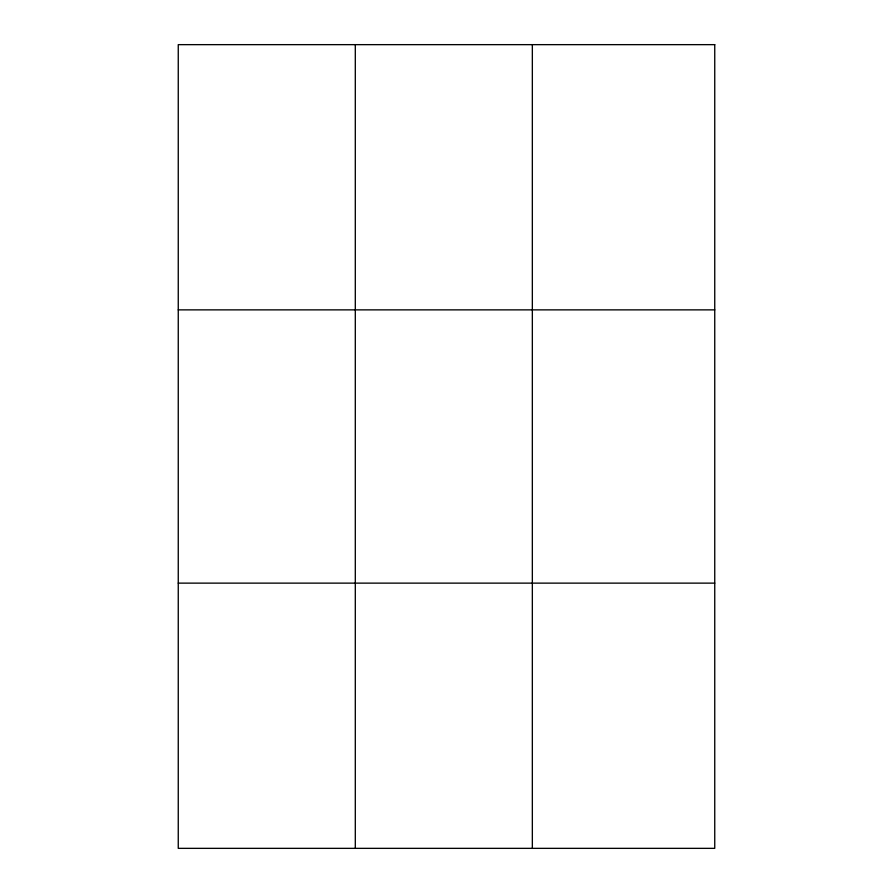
<?xml version="1.0" encoding="UTF-8"?>
<svg xmlns="http://www.w3.org/2000/svg" width="893" height="893" viewBox="0 0 893 893"><rect width="100%" height="100%" fill="white"/><g stroke="black" fill="none" stroke-linecap="round" stroke-linejoin="round"><path stroke-width="1.34" d="M355.302 44.65L355.302 848.35M532.34 44.65L532.34 848.35M178.254 309.871L714.746 309.871M178.254 583.129L714.746 583.129M714.746 44.65L714.746 848.35L178.254 848.35L178.254 44.65L714.746 44.65"/></g></svg>
